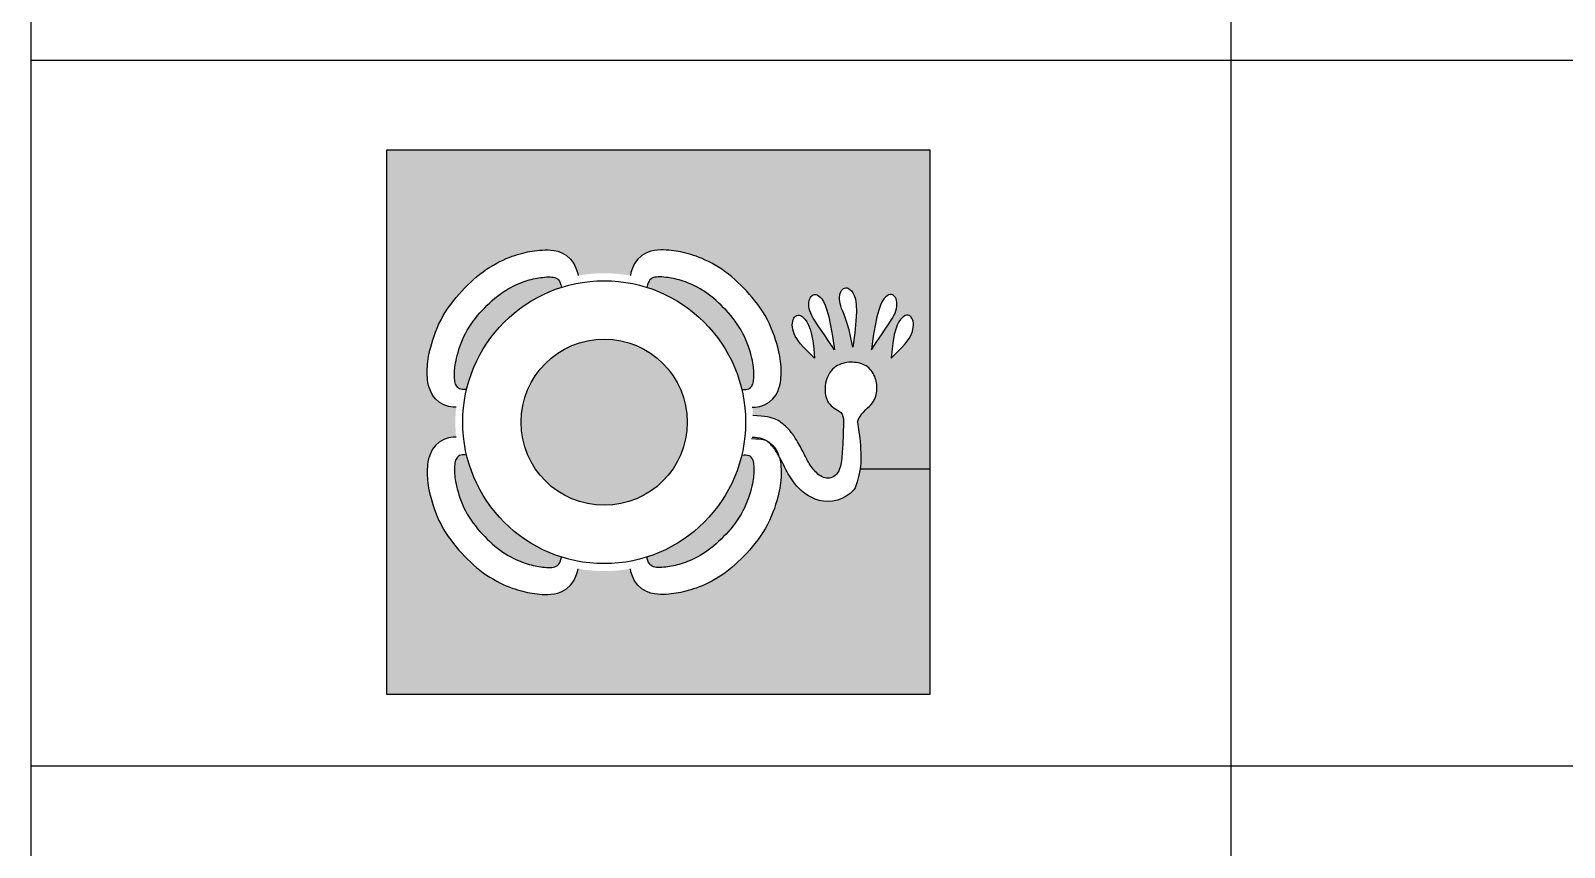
# Model space of a CAD drawing. Header units: millimetres. Extents: x 275 to 18701, y 84 to 132086.
# Drawn here: x 275 to 3537, y 39157 to 40893 of the extents above; entities that cross this region are included whole.
import ezdxf

# ---------------------------------------------------------------- set-up
doc = ezdxf.new("R2010")
doc.units = ezdxf.units.MM
doc.layers.add('LSA', color=74, linetype='Continuous')

# ---------------------------------------------------------------- blocks, each defined once
blk = doc.blocks.new('RERWRWEFG')
at = {"layer": 'LSA'}
h = blk.add_hatch(color=256, dxfattribs=at)
h.paths.add_polyline_path([(-911.6, 916.7), (-904.8, 919.9), (-898.3, 922.8), (-889, 926.6), (-877.2, 930.7), (-866.3, 933.9), (-855.8, 936.4), (-845.8, 938.3), (-835.3, 939.9), (-824.5, 941), (-812.9, 941.5), (-803.9, 941), (-797.1, 940.2), (-789.3, 938.5), (-780.3, 935.2), (-770.7, 929.6), (-762, 921.6), (-755.2, 912.3), (-750.6, 902.7), (-747.5, 893.2), (-746.2, 886.9, -0.088629), (-635.2, 886.9), (-633.9, 893.2), (-630.8, 902.7), (-626.2, 912.3), (-619.4, 921.6), (-610.7, 929.6), (-601.1, 935.2), (-592, 938.5), (-584.3, 940.2), (-577.5, 941), (-568.5, 941.5), (-556.9, 941), (-546.1, 939.9), (-535.6, 938.3), (-525.5, 936.4), (-515.1, 933.9), (-504.2, 930.7), (-492.4, 926.6), (-483.1, 922.8), (-476.5, 919.9), (-469.7, 916.7), (-462.8, 913.2), (-455.7, 909.2), (-448.4, 904.9), (-441.2, 900.2), (-434, 895.1), (-427, 889.8), (-420.2, 884.2), (-413.6, 878.4), (-407.1, 872.5), (-400.8, 866.4), (-394.6, 860.1), (-388.6, 853.7), (-382.7, 847.1), (-376.8, 840.3), (-371, 833.2), (-365.3, 825.9), (-359.9, 818.2), (-354.6, 810.3), (-349.5, 802), (-344.8, 793.4), (-340.4, 784.6), (-336.5, 775.8), (-333.1, 767.2), (-330, 758.8), (-327.3, 750.7), (-325, 742.9), (-322.9, 735.5), (-321.2, 728.6), (-319, 718.9), (-317.1, 707.4), (-316, 697), (-315.5, 687.6), (-315.5, 677.9), (-316, 668), (-317.6, 656.9), (-320.2, 648), (-322.9, 641.2), (-326.9, 633.7), (-332.9, 625.9), (-341, 618.6), (-350.7, 613.1), (-360.8, 609.7), (-370.5, 608.2), (-376.7, 608, -0.014052), (-375.5, 590.3), (-366.1, 589.8), (-358, 589.1), (-350.9, 588.3), (-341.6, 586.9), (-332, 584.3), (-324.1, 580.8), (-316.9, 576.4), (-310.6, 571.4), (-305.1, 566.4), (-299.5, 560.6), (-294, 554.3), (-289.2, 548.1), (-287.7, 545.7), (-284.5, 540.5), (-281.5, 535.6), (-277.7, 529.2), (-273.6, 522.2), (-270, 515.5), (-267, 509.4), (-264.2, 503.8), (-262.6, 500.6), (-261, 497.5), (-259.4, 494.4), (-257.7, 491.4), (-255.9, 488.3), (-254, 485.3), (-252, 482.3), (-249.8, 479.3), (-247.6, 476.5), (-245.2, 473.7), (-242.7, 471.1), (-240.2, 468.6), (-237.5, 466.3), (-234.7, 464.1), (-231.8, 462.3), (-228.9, 460.6), (-225.9, 459.3), (-222.8, 458.3), (-219.7, 457.7), (-216.5, 457.5), (-213.3, 457.7), (-210.1, 458.4), (-207, 459.5), (-204, 461.2), (-201.1, 463.3), (-198.4, 465.9), (-195.8, 469.1), (-193.6, 472.8), (-191.6, 477.2), (-189.8, 482.8), (-188.3, 490.2), (-187, 500), (-185.9, 512.9), (-185, 529.5), (-184.2, 550.4), (-183.5, 576.2), (-183.4, 583.1), (-184.5, 588.6), (-186.5, 593), (-189.2, 596.4), (-192.5, 599.3), (-196, 601.7), (-199.7, 603.9), (-205.3, 607.3), (-211.4, 612.6), (-216.3, 619), (-219.9, 626.6), (-222, 635.4), (-222.6, 645.5), (-221.8, 656), (-219.5, 666.3), (-215.9, 675.5), (-211, 683.4), (-205.1, 690), (-198.2, 695.2), (-190.7, 699), (-182.7, 701.5), (-174.4, 703), (-166.2, 703.4), (-158.1, 702.9), (-150.5, 701.6), (-143.5, 699.5), (-137, 696.5), (-131.2, 692.4), (-126, 687.2), (-121.5, 681.3), (-118, 674.8), (-115.3, 668.1), (-113.6, 661.2), (-112.8, 654.3), (-112.6, 647.3), (-113.2, 640), (-114.4, 633.1), (-116.7, 626.1), (-120.5, 619.1), (-125.9, 612.6), (-132.3, 606.6), (-136.4, 602.6), (-140.5, 598.4), (-144.5, 593.7), (-148.2, 588.6), (-151.3, 582.8), (-153.7, 576.2), (-151.4, 560.4), (-149.7, 547), (-148.4, 535.7), (-147.5, 526.2), (-147, 518.1), (-146.6, 511.3), (-146.4, 503.1), (-146.4, 491.6), (-147.3, 480.8), (-148, 477.5), (0, 477.5), (0, 1152.4), (-1152.4, 1152.4), (-1152.4, 576.2), (-1006.2, 576.2, -0.025217), (-1004.6, 608), (-1010.9, 608.2), (-1020.6, 609.7), (-1030.7, 613.1), (-1040.4, 618.6), (-1048.5, 625.9), (-1054.5, 633.7), (-1058.5, 641.2), (-1061.2, 648), (-1063.8, 656.9), (-1065.4, 668), (-1065.9, 677.9), (-1065.9, 687.6), (-1065.4, 697), (-1064.3, 707.4), (-1062.4, 718.9), (-1060.2, 728.6), (-1058.5, 735.5), (-1056.4, 742.9), (-1054.1, 750.7), (-1051.4, 758.8), (-1048.3, 767.2), (-1044.8, 775.8), (-1041, 784.6), (-1036.6, 793.4), (-1031.9, 802), (-1026.8, 810.3), (-1021.5, 818.2), (-1016, 825.9), (-1010.4, 833.2), (-1004.6, 840.3), (-998.7, 847.1), (-992.8, 853.7), (-986.8, 860.1), (-980.6, 866.4), (-974.3, 872.5), (-967.8, 878.4), (-961.2, 884.2), (-954.3, 889.8), (-947.4, 895.1), (-940.2, 900.2), (-932.9, 904.9), (-925.7, 909.2), (-918.6, 913.2), (-911.6, 916.7)])
h.paths.add_polyline_path([(-257.6, 782.1), (-254.3, 773.3), (-251.3, 762.3), (-248.7, 748.6), (-246.5, 732), (-244.9, 712.1), (-254, 720.8), (-261.9, 728.6), (-268.6, 735.7), (-274.2, 742.2), (-278.9, 748.1), (-284.4, 756.2), (-289.1, 766.1), (-291.5, 775.7), (-292, 784.4), (-290.8, 792), (-288, 798), (-282.9, 803), (-275.9, 802.9), (-269.5, 799.4), (-262.5, 791.7), (-257.6, 782.1)], flags=16)
h.paths.add_polyline_path([(-254.5, 839), (-250.1, 845.4), (-243.8, 847.1), (-237.8, 845.4), (-230.8, 839.8), (-225.8, 832.2), (-222.1, 824.5), (-218.4, 813.9), (-214.5, 799.7), (-210.6, 781.3), (-206.7, 758.2), (-202.8, 729.6), (-214.3, 747), (-223.9, 761.4), (-231.8, 773.1), (-238.3, 782.7), (-243.4, 790.5), (-247.5, 797), (-252, 805.2), (-255.5, 814.8), (-256.9, 824), (-256.5, 832.2), (-254.5, 839)], flags=16)
h.paths.add_polyline_path([(-189.9, 850.9), (-186.6, 856.6), (-181.1, 861.2), (-174.2, 860.6), (-168.1, 856.5), (-161.6, 848.1), (-158.3, 836.7), (-156.6, 825.4), (-156.1, 810.3), (-156.9, 790.7), (-159.2, 765.9), (-163.5, 735.2), (-167.7, 755.3), (-171.6, 771.8), (-175.4, 785.2), (-179, 795.9), (-182.2, 804.5), (-185, 811.5), (-187.4, 817.3), (-190.2, 825.1), (-191.9, 834.7), (-191.7, 843.4), (-189.9, 850.9)], flags=16)
h.paths.add_polyline_path([(-112.5, 799.7), (-108.7, 813.9), (-104.9, 824.5), (-101.2, 832.2), (-96.2, 839.8), (-89.2, 845.4), (-81.8, 847.5), (-76, 844), (-72.5, 839), (-70.5, 832.2), (-70.1, 824), (-71.5, 814.8), (-75, 805.2), (-79.6, 797), (-83.6, 790.5), (-88.7, 782.7), (-95.2, 773.1), (-103.1, 761.4), (-112.8, 747), (-124.3, 729.6), (-120.3, 758.2), (-116.4, 781.3), (-112.5, 799.7)], flags=16)
h.paths.add_polyline_path([(-75.7, 762.3), (-72.7, 773.3), (-69.4, 782.1), (-64.6, 791.7), (-57.5, 799.4), (-51.1, 802.9), (-44.2, 803), (-39, 798), (-36.3, 792), (-35, 784.4), (-35.5, 775.7), (-38, 766.1), (-42.6, 756.2), (-48.1, 748.1), (-52.8, 742.2), (-58.4, 735.7), (-65.1, 728.6), (-73, 720.8), (-82.2, 712.1), (-80.5, 732), (-78.4, 748.6), (-75.7, 762.3)], flags=16)
for points in [[(-981, 771.1), (-977, 777.6), (-972.8, 783.9), (-968.4, 790.1), (-963.8, 796.1), (-959, 802), (-954, 807.7), (-949, 813.3), (-943.8, 818.8), (-938.6, 824.1), (-933.2, 829.2), (-927.9, 834.2), (-922.4, 838.9), (-916.9, 843.5), (-911.4, 847.7), (-905.8, 851.7), (-900.1, 855.3), (-894.5, 858.7), (-888.9, 861.8), (-883.4, 864.6), (-878, 867.1), (-872.7, 869.4), (-867.6, 871.5), (-862.8, 873.3), (-858.1, 874.9), (-853.7, 876.4), (-849.4, 877.6), (-845.3, 878.7), (-841.3, 879.7), (-837.3, 880.5), (-833.3, 881.3), (-829.3, 882), (-825.3, 882.6), (-821.2, 883.1), (-817.1, 883.6), (-813.1, 883.9), (-809.2, 884), (-805.4, 884), (-801.8, 883.8), (-798.4, 883.4), (-795.3, 882.7), (-792.5, 881.7), (-789.9, 880.2), (-787.7, 878.1), (-785.7, 875.4), (-784, 871.8), (-782.5, 867.4), (-781.4, 861.9, 0.263076), (-982.3, 645.8), (-987.1, 645.5), (-991.2, 645.6), (-994.7, 646.1), (-997.6, 647.1), (-999.9, 648.4), (-1001.8, 650.1), (-1003.4, 652.2), (-1004.6, 654.5), (-1005.6, 657), (-1006.4, 659.8), (-1007, 662.7), (-1007.5, 665.8), (-1007.8, 669), (-1008, 672.4), (-1008, 675.7), (-1008, 679.1), (-1007.9, 682.6), (-1007.8, 686.1), (-1007.5, 689.7), (-1007.1, 693.5), (-1006.5, 697.6), (-1005.8, 701.9), (-1004.8, 706.7), (-1003.7, 711.9), (-1002.2, 717.6), (-1000.6, 723.7), (-998.6, 730.1), (-996.4, 736.8), (-993.9, 743.7), (-991.1, 750.6), (-988, 757.6), (-984.7, 764.4), (-981, 771.1)], [(-399.1, 645.8), (-394.3, 645.5), (-390.1, 645.6), (-386.7, 646.1), (-383.8, 647.1), (-381.5, 648.4), (-379.5, 650.1), (-378, 652.2), (-376.8, 654.5), (-375.8, 657), (-375, 659.8), (-374.4, 662.7), (-373.9, 665.8), (-373.6, 669), (-373.4, 672.4), (-373.4, 675.7), (-373.4, 679.1), (-373.5, 682.6), (-373.6, 686.1), (-373.9, 689.7), (-374.3, 693.5), (-374.9, 697.6), (-375.6, 701.9), (-376.5, 706.7), (-377.7, 711.9), (-379.1, 717.6), (-380.8, 723.7), (-382.8, 730.1), (-385, 736.8), (-387.5, 743.7), (-390.3, 750.6), (-393.4, 757.6), (-396.7, 764.4), (-400.4, 771.1), (-404.4, 777.6), (-408.6, 783.9), (-413, 790.1), (-417.6, 796.1), (-422.4, 802), (-427.4, 807.7), (-432.4, 813.3), (-437.6, 818.8), (-442.8, 824.1), (-448.1, 829.2), (-453.5, 834.2), (-459, 838.9), (-464.5, 843.5), (-470, 847.7), (-475.6, 851.7), (-481.3, 855.3), (-486.9, 858.7), (-492.5, 861.8), (-498, 864.6), (-503.4, 867.1), (-508.7, 869.4), (-513.8, 871.5), (-518.6, 873.3), (-523.3, 874.9), (-527.7, 876.4), (-531.9, 877.6), (-536.1, 878.7), (-540.1, 879.7), (-544.1, 880.5), (-548, 881.3), (-552, 882), (-556.1, 882.6), (-560.2, 883.1), (-564.3, 883.6), (-568.3, 883.9), (-572.2, 884), (-576, 884), (-579.6, 883.8), (-583, 883.4), (-586.1, 882.7), (-588.9, 881.7), (-591.4, 880.2), (-593.7, 878.1), (-595.7, 875.4), (-597.4, 871.8), (-598.9, 867.4), (-600, 861.9, -0.263076), (-399.1, 645.8)], [(-866.9, 576.2, 1), (-514.5, 576.2, 1), (-866.9, 576.2, 1)], [(-310.1, 485.1), (-311.6, 488.2), (-313, 491), (-314.5, 493.9), (-316, 496.8), (-317.8, 499.8), (-319.5, 502.9), (-319.9, 503.5), (-317.6, 495.6), (-316, 484.4), (-315.5, 474.5), (-315.5, 464.9), (-316, 455.5), (-317.1, 445.1), (-319, 433.5), (-321.2, 423.9), (-322.9, 417), (-325, 409.6), (-327.3, 401.8), (-330, 393.6), (-333.1, 385.2), (-336.5, 376.6), (-340.4, 367.9), (-344.8, 359.1), (-349.5, 350.5), (-354.6, 342.2), (-359.9, 334.2), (-365.3, 326.6), (-371, 319.2), (-376.8, 312.1), (-382.7, 305.3), (-388.6, 298.8), (-394.6, 292.4), (-400.8, 286.1), (-407.1, 280), (-413.6, 274), (-420.2, 268.2), (-427, 262.6), (-434, 257.3), (-441.2, 252.2), (-448.4, 247.5), (-455.7, 243.2), (-462.8, 239.3), (-469.7, 235.7), (-476.5, 232.5), (-483.1, 229.6), (-492.4, 225.9), (-504.2, 221.8), (-515.1, 218.5), (-525.5, 216.1), (-535.6, 214.2), (-546.1, 212.6), (-556.9, 211.4), (-568.5, 210.9), (-577.5, 211.4), (-584.3, 212.3), (-592, 214), (-601.1, 217.3), (-610.7, 222.9), (-619.4, 230.8), (-626.2, 240.1), (-630.8, 249.7), (-633.9, 259.2), (-635.2, 265.6, -0.088629), (-746.2, 265.6), (-747.5, 259.2), (-750.6, 249.7), (-755.2, 240.1), (-762, 230.8), (-770.7, 222.9), (-780.3, 217.3), (-789.3, 214), (-797.1, 212.3), (-803.9, 211.4), (-812.9, 210.9), (-824.5, 211.4), (-835.3, 212.6), (-845.8, 214.2), (-855.8, 216.1), (-866.3, 218.5), (-877.2, 221.8), (-889, 225.9), (-898.3, 229.6), (-904.8, 232.5), (-911.6, 235.7), (-918.6, 239.3), (-925.7, 243.2), (-932.9, 247.5), (-940.2, 252.2), (-947.4, 257.3), (-954.3, 262.6), (-961.2, 268.2), (-967.8, 274), (-974.3, 280), (-980.6, 286.1), (-986.8, 292.4), (-992.8, 298.8), (-998.7, 305.3), (-1004.6, 312.1), (-1010.4, 319.2), (-1016, 326.6), (-1021.5, 334.2), (-1026.8, 342.2), (-1031.9, 350.5), (-1036.6, 359.1), (-1041, 367.9), (-1044.8, 376.6), (-1048.3, 385.2), (-1051.4, 393.6), (-1054.1, 401.8), (-1056.4, 409.6), (-1058.5, 417), (-1060.2, 423.9), (-1062.4, 433.5), (-1064.3, 445.1), (-1065.4, 455.5), (-1065.9, 464.9), (-1065.9, 474.5), (-1065.4, 484.4), (-1063.8, 495.6), (-1061.2, 504.5), (-1058.5, 511.3), (-1054.5, 518.7), (-1048.5, 526.6), (-1040.4, 533.8), (-1030.7, 539.3), (-1020.6, 542.7), (-1010.9, 544.3), (-1004.6, 544.5, -0.025217), (-1006.2, 576.2), (-1152.4, 576.2), (-1152.4, 0), (0, 0), (0, 477.5), (-148, 477.5), (-149.4, 470), (-151.5, 460.9), (-154.5, 450), (-158.4, 436.9), (-161.7, 432.7), (-169.2, 425.4), (-177.6, 419.3), (-186.7, 414.4), (-196.4, 410.8), (-206.4, 408.7), (-216.4, 408), (-226.1, 408.6), (-235.2, 410.4), (-243.4, 413), (-250.7, 416.3), (-257.4, 419.9), (-263.3, 423.8), (-271.1, 429.8), (-280, 438.4), (-287.5, 447.1), (-293.9, 455.9), (-299.3, 464.5), (-303.8, 472.5), (-307.2, 479.4), (-310.1, 485.1)], [(-981, 381.4), (-977, 374.9), (-972.8, 368.5), (-968.4, 362.4), (-963.8, 356.4), (-959, 350.5), (-954, 344.7), (-949, 339.1), (-943.8, 333.7), (-938.6, 328.4), (-933.2, 323.2), (-927.9, 318.2), (-922.4, 313.5), (-916.9, 309), (-911.4, 304.8), (-905.8, 300.8), (-900.1, 297.1), (-894.5, 293.8), (-888.9, 290.7), (-883.4, 287.9), (-878, 285.3), (-872.7, 283), (-867.6, 281), (-862.8, 279.1), (-858.1, 277.5), (-853.7, 276.1), (-849.4, 274.8), (-845.3, 273.7), (-841.3, 272.8), (-837.3, 271.9), (-833.3, 271.2), (-829.3, 270.5), (-825.3, 269.9), (-821.2, 269.3), (-817.1, 268.9), (-813.1, 268.6), (-809.2, 268.4), (-805.4, 268.4), (-801.8, 268.6), (-798.4, 269.1), (-795.3, 269.7), (-792.5, 270.8), (-789.9, 272.3), (-787.7, 274.3), (-785.7, 277.1), (-784, 280.6), (-782.5, 285.1), (-781.4, 290.5, -0.263076), (-982.3, 506.6), (-987.1, 507), (-991.2, 506.9), (-994.7, 506.3), (-997.6, 505.4), (-999.9, 504), (-1001.8, 502.3), (-1003.4, 500.3), (-1004.6, 498), (-1005.6, 495.5), (-1006.4, 492.7), (-1007, 489.7), (-1007.5, 486.6), (-1007.8, 483.4), (-1008, 480.1), (-1008, 476.7), (-1008, 473.3), (-1007.9, 469.9), (-1007.8, 466.4), (-1007.5, 462.8), (-1007.1, 459), (-1006.5, 454.9), (-1005.8, 450.5), (-1004.8, 445.8), (-1003.7, 440.5), (-1002.2, 434.9), (-1000.6, 428.8), (-998.6, 422.3), (-996.4, 415.6), (-993.9, 408.8), (-991.1, 401.8), (-988, 394.9), (-984.7, 388), (-981, 381.4)], [(-400.4, 381.4), (-404.4, 374.9), (-408.6, 368.5), (-413, 362.4), (-417.6, 356.4), (-422.4, 350.5), (-427.4, 344.7), (-432.4, 339.1), (-437.6, 333.7), (-442.8, 328.4), (-448.1, 323.2), (-453.5, 318.2), (-459, 313.5), (-464.5, 309), (-470, 304.8), (-475.6, 300.8), (-481.3, 297.1), (-486.9, 293.8), (-492.5, 290.7), (-498, 287.9), (-503.4, 285.3), (-508.7, 283), (-513.8, 281), (-518.6, 279.1), (-523.3, 277.5), (-527.7, 276.1), (-531.9, 274.8), (-536.1, 273.7), (-540.1, 272.8), (-544.1, 271.9), (-548, 271.2), (-552, 270.5), (-556.1, 269.9), (-560.2, 269.3), (-564.3, 268.9), (-568.3, 268.6), (-572.2, 268.4), (-576, 268.4), (-579.6, 268.6), (-583, 269.1), (-586.1, 269.7), (-588.9, 270.8), (-591.4, 272.3), (-593.7, 274.3), (-595.7, 277.1), (-597.4, 280.6), (-598.9, 285.1), (-600, 290.5, 0.263076), (-399.1, 506.6), (-394.3, 507), (-390.1, 506.9), (-386.7, 506.3), (-383.8, 505.4), (-381.5, 504), (-379.5, 502.3), (-378, 500.3), (-376.8, 498), (-375.8, 495.5), (-375, 492.7), (-374.4, 489.7), (-373.9, 486.6), (-373.6, 483.4), (-373.4, 480.1), (-373.4, 476.7), (-373.4, 473.3), (-373.5, 469.9), (-373.6, 466.4), (-373.9, 462.8), (-374.3, 459), (-374.9, 454.9), (-375.6, 450.5), (-376.5, 445.8), (-377.7, 440.5), (-379.1, 434.9), (-380.8, 428.8), (-382.8, 422.3), (-385, 415.6), (-387.5, 408.8), (-390.3, 401.8), (-393.4, 394.9), (-396.7, 388), (-400.4, 381.4)]]:
    blk.add_hatch(color=256, dxfattribs=at).paths.add_polyline_path(points)
blk.add_line((-148, 477.5), (0, 477.5), dxfattribs=at)
blk.add_lwpolyline([(-1152.4, 0), (0, 0), (0, 1152.4), (-1152.4, 1152.4)], close=True, dxfattribs=at)
for points in [[(-1004.6, 608), (-1010.9, 608.2), (-1020.6, 609.7), (-1030.7, 613.1), (-1040.4, 618.6), (-1048.5, 625.9), (-1054.5, 633.7), (-1058.5, 641.2), (-1061.2, 648), (-1063, 654.3), (-1064.3, 660.2), (-1065, 665.7), (-1065.5, 670.9), (-1065.8, 675.9), (-1065.9, 680.6), (-1065.9, 685.1), (-1065.8, 689.6), (-1065.5, 694.4), (-1065.2, 699.4), (-1064.6, 704.7), (-1063.8, 710.2), (-1062.9, 716), (-1061.6, 722.1), (-1060.2, 728.6), (-1058.5, 735.5), (-1056.4, 742.9), (-1054.1, 750.7), (-1051.4, 758.8), (-1048.3, 767.2), (-1044.8, 775.8), (-1041, 784.6), (-1036.6, 793.4), (-1031.9, 802), (-1026.8, 810.3), (-1021.5, 818.2), (-1016, 825.9), (-1010.4, 833.2), (-1004.6, 840.3), (-998.7, 847.1), (-992.8, 853.7), (-986.8, 860.1), (-980.6, 866.4), (-974.3, 872.5), (-967.8, 878.4), (-961.2, 884.2), (-954.3, 889.8), (-947.4, 895.1), (-940.2, 900.2), (-932.9, 904.9), (-925.7, 909.2), (-918.6, 913.2), (-911.6, 916.7), (-904.8, 919.9), (-898.3, 922.8), (-891.9, 925.4), (-885.9, 927.7), (-880, 929.7), (-874.4, 931.5), (-868.9, 933.1), (-863.5, 934.6), (-858.3, 935.8), (-853.1, 936.9), (-848.1, 937.9), (-843.2, 938.7), (-838.1, 939.5), (-832.9, 940.1), (-827.6, 940.7), (-822, 941.1), (-816.2, 941.4), (-810.2, 941.4), (-803.9, 941), (-797.1, 940.2), (-789.3, 938.5), (-780.3, 935.2), (-770.7, 929.6), (-762, 921.6), (-755.2, 912.3), (-750.6, 902.7), (-747.5, 893.2), (-746.2, 886.9)], [(-376.7, 608), (-370.5, 608.2), (-360.8, 609.7), (-350.7, 613.1), (-341, 618.6), (-332.9, 625.9), (-326.9, 633.7), (-322.9, 641.2), (-320.2, 648), (-318.4, 654.3), (-317.1, 660.2), (-316.3, 665.7), (-315.9, 670.9), (-315.6, 675.9), (-315.5, 680.6), (-315.5, 685.1), (-315.6, 689.6), (-315.8, 694.4), (-316.2, 699.4), (-316.8, 704.7), (-317.6, 710.2), (-318.5, 716), (-319.7, 722.1), (-321.2, 728.6), (-322.9, 735.5), (-325, 742.9), (-327.3, 750.7), (-330, 758.8), (-333.1, 767.2), (-336.5, 775.8), (-340.4, 784.6), (-344.8, 793.4), (-349.5, 802), (-354.6, 810.3), (-359.9, 818.2), (-365.3, 825.9), (-371, 833.2), (-376.8, 840.3), (-382.7, 847.1), (-388.6, 853.7), (-394.6, 860.1), (-400.8, 866.4), (-407.1, 872.5), (-413.6, 878.4), (-420.2, 884.2), (-427, 889.8), (-434, 895.1), (-441.2, 900.2), (-448.4, 904.9), (-455.7, 909.2), (-462.8, 913.2), (-469.7, 916.7), (-476.5, 919.9), (-483.1, 922.8), (-489.5, 925.4), (-495.5, 927.7), (-501.3, 929.7), (-507, 931.5), (-512.5, 933.1), (-517.9, 934.6), (-523.1, 935.8), (-528.2, 936.9), (-533.3, 937.9), (-538.2, 938.7), (-543.2, 939.5), (-548.4, 940.1), (-553.8, 940.7), (-559.4, 941.1), (-565.2, 941.4), (-571.2, 941.4), (-577.5, 941), (-584.3, 940.2), (-592, 938.5), (-601.1, 935.2), (-610.7, 929.6), (-619.4, 921.6), (-626.2, 912.3), (-630.8, 902.7), (-633.9, 893.2), (-635.2, 886.9)], [(-982.3, 645.8), (-987.1, 645.5), (-991.2, 645.6), (-994.7, 646.1), (-997.6, 647.1), (-999.9, 648.4), (-1001.8, 650.1), (-1003.4, 652.2), (-1004.6, 654.5), (-1005.6, 657), (-1006.4, 659.8), (-1007, 662.7), (-1007.5, 665.8), (-1007.8, 669), (-1008, 672.4), (-1008, 675.7), (-1008, 679.1), (-1007.9, 682.6), (-1007.8, 686.1), (-1007.5, 689.7), (-1007.1, 693.5), (-1006.5, 697.6), (-1005.8, 701.9), (-1004.8, 706.7), (-1003.7, 711.9), (-1002.2, 717.6), (-1000.6, 723.7), (-998.6, 730.1), (-996.4, 736.8), (-993.9, 743.7), (-991.1, 750.6), (-988, 757.6), (-984.7, 764.4), (-981, 771.1), (-977, 777.6), (-972.8, 783.9), (-968.4, 790.1), (-963.8, 796.1), (-959, 802), (-954, 807.7), (-949, 813.3), (-943.8, 818.8), (-938.6, 824.1), (-933.2, 829.2), (-927.9, 834.2), (-922.4, 838.9), (-916.9, 843.5), (-911.4, 847.7), (-905.8, 851.7), (-900.1, 855.3), (-894.5, 858.7), (-888.9, 861.8), (-883.4, 864.6), (-878, 867.1), (-872.7, 869.4), (-867.6, 871.5), (-862.8, 873.3), (-858.1, 874.9), (-853.7, 876.4), (-849.4, 877.6), (-845.3, 878.7), (-841.3, 879.7), (-837.3, 880.5), (-833.3, 881.3), (-829.3, 882), (-825.3, 882.6), (-821.2, 883.1), (-817.1, 883.6), (-813.1, 883.9), (-809.2, 884), (-805.4, 884), (-801.8, 883.8), (-798.4, 883.4), (-795.3, 882.7), (-792.5, 881.7), (-789.9, 880.2), (-787.7, 878.1), (-785.7, 875.4), (-784, 871.8), (-782.5, 867.4), (-781.4, 861.9)], [(-399.1, 645.8), (-394.3, 645.5), (-390.1, 645.6), (-386.7, 646.1), (-383.8, 647.1), (-381.5, 648.4), (-379.5, 650.1), (-378, 652.2), (-376.8, 654.5), (-375.8, 657), (-375, 659.8), (-374.4, 662.7), (-373.9, 665.8), (-373.6, 669), (-373.4, 672.4), (-373.4, 675.7), (-373.4, 679.1), (-373.5, 682.6), (-373.6, 686.1), (-373.9, 689.7), (-374.3, 693.5), (-374.9, 697.6), (-375.6, 701.9), (-376.5, 706.7), (-377.7, 711.9), (-379.1, 717.6), (-380.8, 723.7), (-382.8, 730.1), (-385, 736.8), (-387.5, 743.7), (-390.3, 750.6), (-393.4, 757.6), (-396.7, 764.4), (-400.4, 771.1), (-404.4, 777.6), (-408.6, 783.9), (-413, 790.1), (-417.6, 796.1), (-422.4, 802), (-427.4, 807.7), (-432.4, 813.3), (-437.6, 818.8), (-442.8, 824.1), (-448.1, 829.2), (-453.5, 834.2), (-459, 838.9), (-464.5, 843.5), (-470, 847.7), (-475.6, 851.7), (-481.3, 855.3), (-486.9, 858.7), (-492.5, 861.8), (-498, 864.6), (-503.4, 867.1), (-508.7, 869.4), (-513.8, 871.5), (-518.6, 873.3), (-523.3, 874.9), (-527.7, 876.4), (-531.9, 877.6), (-536.1, 878.7), (-540.1, 879.7), (-544.1, 880.5), (-548, 881.3), (-552, 882), (-556.1, 882.6), (-560.2, 883.1), (-564.3, 883.6), (-568.3, 883.9), (-572.2, 884), (-576, 884), (-579.6, 883.8), (-583, 883.4), (-586.1, 882.7), (-588.9, 881.7), (-591.4, 880.2), (-593.7, 878.1), (-595.7, 875.4), (-597.4, 871.8), (-598.9, 867.4), (-600, 861.9)], [(-202.8, 729.6), (-214.3, 747), (-223.9, 761.4), (-231.8, 773.1), (-238.3, 782.7), (-243.4, 790.5), (-247.5, 797), (-250.5, 802.5), (-252.9, 807.5), (-254.6, 812.4), (-255.9, 817.2), (-256.6, 821.7), (-256.8, 826.1), (-256.6, 830.2), (-256, 833.9), (-255, 837.3), (-253.6, 840.2), (-251.9, 842.7), (-249.9, 844.7), (-247.6, 846.1), (-245.1, 846.7), (-242.3, 846.7), (-239.4, 845.8), (-236.2, 844.1), (-232.9, 841.4), (-229.4, 837.6), (-225.8, 832.2), (-222.1, 824.5), (-218.4, 813.9), (-214.5, 799.7), (-210.6, 781.3), (-206.7, 758.2), (-202.8, 729.6)], [(-163.5, 735.2), (-167.7, 755.3), (-171.6, 771.8), (-175.4, 785.2), (-179, 795.9), (-182.2, 804.5), (-185, 811.5), (-187.4, 817.3), (-189.3, 822.5), (-190.7, 827.5), (-191.5, 832.3), (-191.9, 837), (-191.8, 841.3), (-191.2, 845.3), (-190.3, 849), (-189, 852.3), (-187.5, 855.2), (-185.6, 857.5), (-183.4, 859.3), (-181, 860.5), (-178.5, 861), (-175.7, 860.7), (-172.8, 859.6), (-169.8, 857.6), (-166.7, 854.7), (-163.6, 850.6), (-160.7, 844.9), (-158.3, 836.7), (-156.6, 825.4), (-156.1, 810.3), (-156.9, 790.7), (-159.2, 765.9), (-163.5, 735.2)], [(-124.3, 729.6), (-112.8, 747), (-103.1, 761.4), (-95.2, 773.1), (-88.7, 782.7), (-83.6, 790.5), (-79.6, 797), (-76.5, 802.5), (-74.1, 807.5), (-72.4, 812.4), (-71.2, 817.2), (-70.5, 821.7), (-70.2, 826.1), (-70.4, 830.2), (-71, 833.9), (-72, 837.3), (-73.4, 840.2), (-75.1, 842.7), (-77.1, 844.7), (-79.4, 846.1), (-81.9, 846.7), (-84.7, 846.7), (-87.7, 845.8), (-90.8, 844.1), (-94.2, 841.4), (-97.6, 837.6), (-101.2, 832.2), (-104.9, 824.5), (-108.7, 813.9), (-112.5, 799.7), (-116.4, 781.3), (-120.3, 758.2), (-124.3, 729.6)], [(-244.9, 712.1), (-254, 720.8), (-261.9, 728.6), (-268.6, 735.7), (-274.2, 742.2), (-278.9, 748.1), (-282.6, 753.6), (-285.6, 758.8), (-288, 763.8), (-289.7, 768.6), (-290.9, 773.4), (-291.6, 777.9), (-291.9, 782.3), (-291.7, 786.4), (-291.1, 790.1), (-290.1, 793.5), (-288.7, 796.5), (-287, 798.9), (-285, 800.9), (-282.7, 802.3), (-280.2, 802.9), (-277.4, 802.9), (-274.4, 802), (-271.3, 800.3), (-267.9, 797.6), (-264.5, 793.9), (-261, 788.8), (-257.6, 782.1), (-254.3, 773.3), (-251.3, 762.3), (-248.7, 748.6), (-246.5, 732), (-244.9, 712.1)], [(-82.2, 712.1), (-73, 720.8), (-65.1, 728.6), (-58.4, 735.7), (-52.8, 742.2), (-48.1, 748.1), (-44.4, 753.6), (-41.4, 758.8), (-39.1, 763.8), (-37.3, 768.6), (-36.1, 773.4), (-35.4, 777.9), (-35.1, 782.3), (-35.3, 786.4), (-36, 790.1), (-37, 793.5), (-38.3, 796.5), (-40, 798.9), (-42, 800.9), (-44.3, 802.3), (-46.8, 802.9), (-49.6, 802.9), (-52.6, 802), (-55.8, 800.3), (-59.1, 797.6), (-62.5, 793.9), (-66, 788.8), (-69.4, 782.1), (-72.7, 773.3), (-75.7, 762.3), (-78.4, 748.6), (-80.5, 732), (-82.2, 712.1)], [(-153.7, 576.2), (-151.3, 582.8), (-148.2, 588.6), (-144.5, 593.7), (-140.5, 598.4), (-136.4, 602.6), (-132.3, 606.6), (-128.4, 610.3), (-124.9, 613.8), (-121.9, 617.4), (-119.5, 620.9), (-117.6, 624.5), (-116, 628), (-114.9, 631.5), (-114, 635), (-113.4, 638.5), (-113, 642), (-112.8, 645.5), (-112.7, 649), (-112.7, 652.5), (-113, 656), (-113.4, 659.5), (-114, 662.9), (-114.9, 666.3), (-116, 669.7), (-117.3, 673.1), (-118.8, 676.4), (-120.6, 679.7), (-122.6, 682.8), (-124.9, 685.7), (-127.3, 688.5), (-129.9, 691.1), (-132.6, 693.4), (-135.5, 695.4), (-138.6, 697.2), (-141.9, 698.8), (-145.3, 700.1), (-148.8, 701.1), (-152.4, 702), (-156.2, 702.6), (-160.1, 703), (-164.1, 703.3), (-168.2, 703.3), (-172.3, 703.1), (-176.4, 702.6), (-180.5, 701.9), (-184.6, 700.9), (-188.6, 699.7), (-192.5, 698.1), (-196.3, 696.1), (-199.9, 693.9), (-203.3, 691.3), (-206.5, 688.4), (-209.5, 685.1), (-212.2, 681.5), (-214.7, 677.6), (-216.8, 673.2), (-218.6, 668.6), (-220.1, 663.7), (-221.2, 658.6), (-222, 653.4), (-222.4, 648.1), (-222.5, 643), (-222.2, 638), (-221.5, 633.2), (-220.4, 628.8), (-219, 624.7), (-217.2, 620.9), (-215, 617.4), (-212.6, 614.1), (-209.8, 611.2), (-206.7, 608.5), (-203.3, 606.1), (-199.7, 603.9), (-196, 601.7), (-192.5, 599.3), (-189.2, 596.4), (-186.5, 593), (-184.5, 588.6), (-183.4, 583.1), (-183.5, 576.2)], [(-183.5, 576.2), (-184.2, 550.4), (-185, 529.5), (-185.9, 512.9), (-187, 500), (-188.3, 490.2), (-189.8, 482.8), (-191.6, 477.2), (-193.6, 472.8), (-195.8, 469.1), (-198.4, 465.9), (-201.1, 463.3), (-204, 461.2), (-207, 459.5), (-210.1, 458.4), (-213.3, 457.7), (-216.5, 457.5), (-219.7, 457.7), (-222.8, 458.3), (-225.9, 459.3), (-228.9, 460.6), (-231.8, 462.3), (-234.7, 464.1), (-237.5, 466.3), (-240.2, 468.6), (-242.7, 471.1), (-245.2, 473.7), (-247.6, 476.5), (-249.8, 479.3), (-252, 482.3), (-254, 485.3), (-255.9, 488.3), (-257.7, 491.4), (-259.4, 494.4), (-261, 497.5), (-262.6, 500.6), (-264.2, 503.8), (-265.8, 507), (-267.4, 510.2), (-269.1, 513.6), (-270.9, 517), (-272.8, 520.6), (-274.8, 524.2), (-276.8, 527.7), (-278.8, 531.1), (-280.8, 534.4), (-282.5, 537.3), (-284.1, 540), (-285.5, 542.2), (-286.5, 543.9), (-287.4, 545.2), (-288, 546.2), (-288.5, 547), (-288.9, 547.7), (-289.4, 548.3), (-289.8, 548.9), (-290.4, 549.7), (-291.1, 550.6), (-292, 551.8), (-293.1, 553.2), (-294.4, 554.7), (-295.8, 556.4), (-297.5, 558.3), (-299.4, 560.4), (-301.4, 562.6), (-303.7, 565), (-306.3, 567.5), (-309, 570), (-312, 572.5), (-315.2, 575), (-318.5, 577.4), (-322.1, 579.6), (-325.9, 581.6), (-330, 583.4), (-334.3, 584.9), (-339.2, 586.3), (-344.7, 587.4), (-350.9, 588.3), (-358, 589.1), (-366.1, 589.8), (-375.5, 590.3)], [(-153.7, 576.2), (-151.4, 560.4), (-149.7, 547), (-148.4, 535.7), (-147.5, 526.2), (-147, 518.1), (-146.6, 511.3), (-146.5, 505.3), (-146.4, 499.9), (-146.4, 494.8), (-146.6, 489.6), (-147.1, 484), (-148, 477.5), (-149.4, 470), (-151.5, 460.9), (-154.5, 450), (-158.4, 436.9)], [(-1004.6, 544.5), (-1010.9, 544.3), (-1020.6, 542.7), (-1030.7, 539.3), (-1040.4, 533.8), (-1048.5, 526.6), (-1054.5, 518.7), (-1058.5, 511.3), (-1061.2, 504.5), (-1063, 498.2), (-1064.3, 492.3), (-1065, 486.7), (-1065.5, 481.5), (-1065.8, 476.5), (-1065.9, 471.8), (-1065.9, 467.3), (-1065.8, 462.8), (-1065.5, 458.1), (-1065.2, 453.1), (-1064.6, 447.8), (-1063.8, 442.3), (-1062.9, 436.5), (-1061.6, 430.3), (-1060.2, 423.9), (-1058.5, 417), (-1056.4, 409.6), (-1054.1, 401.8), (-1051.4, 393.6), (-1048.3, 385.2), (-1044.8, 376.6), (-1041, 367.9), (-1036.6, 359.1), (-1031.9, 350.5), (-1026.8, 342.2), (-1021.5, 334.2), (-1016, 326.6), (-1010.4, 319.2), (-1004.6, 312.1), (-998.7, 305.3), (-992.8, 298.8), (-986.8, 292.4), (-980.6, 286.1), (-974.3, 280), (-967.8, 274), (-961.2, 268.2), (-954.3, 262.6), (-947.4, 257.3), (-940.2, 252.2), (-932.9, 247.5), (-925.7, 243.2), (-918.6, 239.3), (-911.6, 235.7), (-904.8, 232.5), (-898.3, 229.6), (-891.9, 227.1), (-885.9, 224.8), (-880, 222.8), (-874.4, 220.9), (-868.9, 219.3), (-863.5, 217.9), (-858.3, 216.6), (-853.1, 215.5), (-848.1, 214.6), (-843.2, 213.8), (-838.1, 213), (-832.9, 212.3), (-827.6, 211.7), (-822, 211.3), (-816.2, 211.1), (-810.2, 211.1), (-803.9, 211.4), (-797.1, 212.3), (-789.3, 214), (-780.3, 217.3), (-770.7, 222.9), (-762, 230.8), (-755.2, 240.1), (-750.6, 249.7), (-747.5, 259.2), (-746.2, 265.6)], [(-376.7, 544.5), (-370.5, 544.3), (-360.8, 542.7), (-350.7, 539.3), (-341, 533.8), (-332.9, 526.6), (-326.9, 518.7), (-322.9, 511.3), (-320.2, 504.5), (-318.4, 498.2), (-317.1, 492.3), (-316.3, 486.7), (-315.9, 481.5), (-315.6, 476.5), (-315.5, 471.8), (-315.5, 467.3), (-315.6, 462.8), (-315.8, 458.1), (-316.2, 453.1), (-316.8, 447.8), (-317.6, 442.3), (-318.5, 436.5), (-319.7, 430.3), (-321.2, 423.9), (-322.9, 417), (-325, 409.6), (-327.3, 401.8), (-330, 393.6), (-333.1, 385.2), (-336.5, 376.6), (-340.4, 367.9), (-344.8, 359.1), (-349.5, 350.5), (-354.6, 342.2), (-359.9, 334.2), (-365.3, 326.6), (-371, 319.2), (-376.8, 312.1), (-382.7, 305.3), (-388.6, 298.8), (-394.6, 292.4), (-400.8, 286.1), (-407.1, 280), (-413.6, 274), (-420.2, 268.2), (-427, 262.6), (-434, 257.3), (-441.2, 252.2), (-448.4, 247.5), (-455.7, 243.2), (-462.8, 239.3), (-469.7, 235.7), (-476.5, 232.5), (-483.1, 229.6), (-489.5, 227.1), (-495.5, 224.8), (-501.3, 222.8), (-507, 220.9), (-512.5, 219.3), (-517.9, 217.9), (-523.1, 216.6), (-528.2, 215.5), (-533.3, 214.6), (-538.2, 213.8), (-543.2, 213), (-548.4, 212.3), (-553.8, 211.7), (-559.4, 211.3), (-565.2, 211.1), (-571.2, 211.1), (-577.5, 211.4), (-584.3, 212.3), (-592, 214), (-601.1, 217.3), (-610.7, 222.9), (-619.4, 230.8), (-626.2, 240.1), (-630.8, 249.7), (-633.9, 259.2), (-635.2, 265.6)], [(-158.4, 436.9), (-161.7, 432.7), (-169.2, 425.4), (-177.6, 419.3), (-186.7, 414.4), (-196.4, 410.8), (-206.4, 408.7), (-216.4, 408), (-226.1, 408.6), (-235.2, 410.4), (-243.4, 413), (-250.7, 416.3), (-257.4, 419.9), (-263.3, 423.8), (-268.6, 427.9), (-273.5, 432.1), (-277.9, 436.4), (-282, 440.7), (-285.8, 445.1), (-289.2, 449.5), (-292.4, 453.9), (-295.3, 458.2), (-298.1, 462.6), (-300.6, 466.8), (-302.9, 470.9), (-304.9, 474.8), (-306.8, 478.5), (-308.5, 481.9), (-310.1, 485.1), (-311.6, 488.2), (-313, 491), (-314.5, 493.9), (-316, 496.8), (-317.8, 499.8), (-319.5, 502.9), (-321.4, 506), (-323.1, 509), (-324.8, 511.8), (-326.3, 514.2), (-327.6, 516.4), (-328.6, 518.1), (-329.3, 519.2), (-329.6, 519.6), (-329.7, 519.8), (-330.3, 520.5), (-330.9, 521.3), (-331.6, 522.2), (-332.4, 523.2), (-333.4, 524.3), (-334.5, 525.6), (-335.8, 527), (-337.2, 528.6), (-338.7, 530.2), (-340.3, 531.6), (-341.7, 533), (-343.2, 534.2), (-344.5, 535.3), (-345.7, 536.1), (-346.7, 536.7), (-347.5, 537.1), (-348.2, 537.4), (-349.1, 537.8), (-350.7, 538.2), (-353.4, 538.8), (-357.4, 539.4), (-362.7, 540), (-369.5, 540.5), (-378.3, 541)], [(-982.3, 506.6), (-987.1, 507), (-991.2, 506.9), (-994.7, 506.3), (-997.6, 505.4), (-999.9, 504), (-1001.8, 502.3), (-1003.4, 500.3), (-1004.6, 498), (-1005.6, 495.5), (-1006.4, 492.7), (-1007, 489.7), (-1007.5, 486.6), (-1007.8, 483.4), (-1008, 480.1), (-1008, 476.7), (-1008, 473.3), (-1007.9, 469.9), (-1007.8, 466.4), (-1007.5, 462.8), (-1007.1, 459), (-1006.5, 454.9), (-1005.8, 450.5), (-1004.8, 445.8), (-1003.7, 440.5), (-1002.2, 434.9), (-1000.6, 428.8), (-998.6, 422.3), (-996.4, 415.6), (-993.9, 408.8), (-991.1, 401.8), (-988, 394.9), (-984.7, 388), (-981, 381.4), (-977, 374.9), (-972.8, 368.5), (-968.4, 362.4), (-963.8, 356.4), (-959, 350.5), (-954, 344.7), (-949, 339.1), (-943.8, 333.7), (-938.6, 328.4), (-933.2, 323.2), (-927.9, 318.2), (-922.4, 313.5), (-916.9, 309), (-911.4, 304.8), (-905.8, 300.8), (-900.1, 297.1), (-894.5, 293.8), (-888.9, 290.7), (-883.4, 287.9), (-878, 285.3), (-872.7, 283), (-867.6, 281), (-862.8, 279.1), (-858.1, 277.5), (-853.7, 276.1), (-849.4, 274.8), (-845.3, 273.7), (-841.3, 272.8), (-837.3, 271.9), (-833.3, 271.2), (-829.3, 270.5), (-825.3, 269.9), (-821.2, 269.3), (-817.1, 268.9), (-813.1, 268.6), (-809.2, 268.4), (-805.4, 268.4), (-801.8, 268.6), (-798.4, 269.1), (-795.3, 269.7), (-792.5, 270.8), (-789.9, 272.3), (-787.7, 274.3), (-785.7, 277.1), (-784, 280.6), (-782.5, 285.1), (-781.4, 290.5)], [(-399.1, 506.6), (-394.3, 507), (-390.1, 506.9), (-386.7, 506.3), (-383.8, 505.4), (-381.5, 504), (-379.5, 502.3), (-378, 500.3), (-376.8, 498), (-375.8, 495.5), (-375, 492.7), (-374.4, 489.7), (-373.9, 486.6), (-373.6, 483.4), (-373.4, 480.1), (-373.4, 476.7), (-373.4, 473.3), (-373.5, 469.9), (-373.6, 466.4), (-373.9, 462.8), (-374.3, 459), (-374.9, 454.9), (-375.6, 450.5), (-376.5, 445.8), (-377.7, 440.5), (-379.1, 434.9), (-380.8, 428.8), (-382.8, 422.3), (-385, 415.6), (-387.5, 408.8), (-390.3, 401.8), (-393.4, 394.9), (-396.7, 388), (-400.4, 381.4), (-404.4, 374.9), (-408.6, 368.5), (-413, 362.4), (-417.6, 356.4), (-422.4, 350.5), (-427.4, 344.7), (-432.4, 339.1), (-437.6, 333.7), (-442.8, 328.4), (-448.1, 323.2), (-453.5, 318.2), (-459, 313.5), (-464.5, 309), (-470, 304.8), (-475.6, 300.8), (-481.3, 297.1), (-486.9, 293.8), (-492.5, 290.7), (-498, 287.9), (-503.4, 285.3), (-508.7, 283), (-513.8, 281), (-518.6, 279.1), (-523.3, 277.5), (-527.7, 276.1), (-531.9, 274.8), (-536.1, 273.7), (-540.1, 272.8), (-544.1, 271.9), (-548, 271.2), (-552, 270.5), (-556.1, 269.9), (-560.2, 269.3), (-564.3, 268.9), (-568.3, 268.6), (-572.2, 268.4), (-576, 268.4), (-579.6, 268.6), (-583, 269.1), (-586.1, 269.7), (-588.9, 270.8), (-591.4, 272.3), (-593.7, 274.3), (-595.7, 277.1), (-597.4, 280.6), (-598.9, 285.1), (-600, 290.5)]]:
    blk.add_lwpolyline(points, dxfattribs=at)
for radius in [299.8, 176.2]:
    blk.add_circle((-690.7, 576.2), radius, dxfattribs=at)

msp = doc.modelspace()

# ---------------------------------------------------------------- linework, layer by layer
for p, q in [((275.3, 132086.4), (275.3, 83.8)), ((2827.9, 132086.4), (2827.9, 83.8)), ((275.3, 40830.8), (18700.6, 40830.8)), ((275.3, 39330.8), (18700.6, 39330.8))]:
    msp.add_line(p, q)

# ---------------------------------------------------------------- block references
at = {"xscale": 1.0032, "yscale": 1.0032, "zscale": 1.0032}
msp.add_blockref('RERWRWEFG', (2187.9, 39483.1), dxfattribs=at)

doc.saveas('drawing.dxf')
